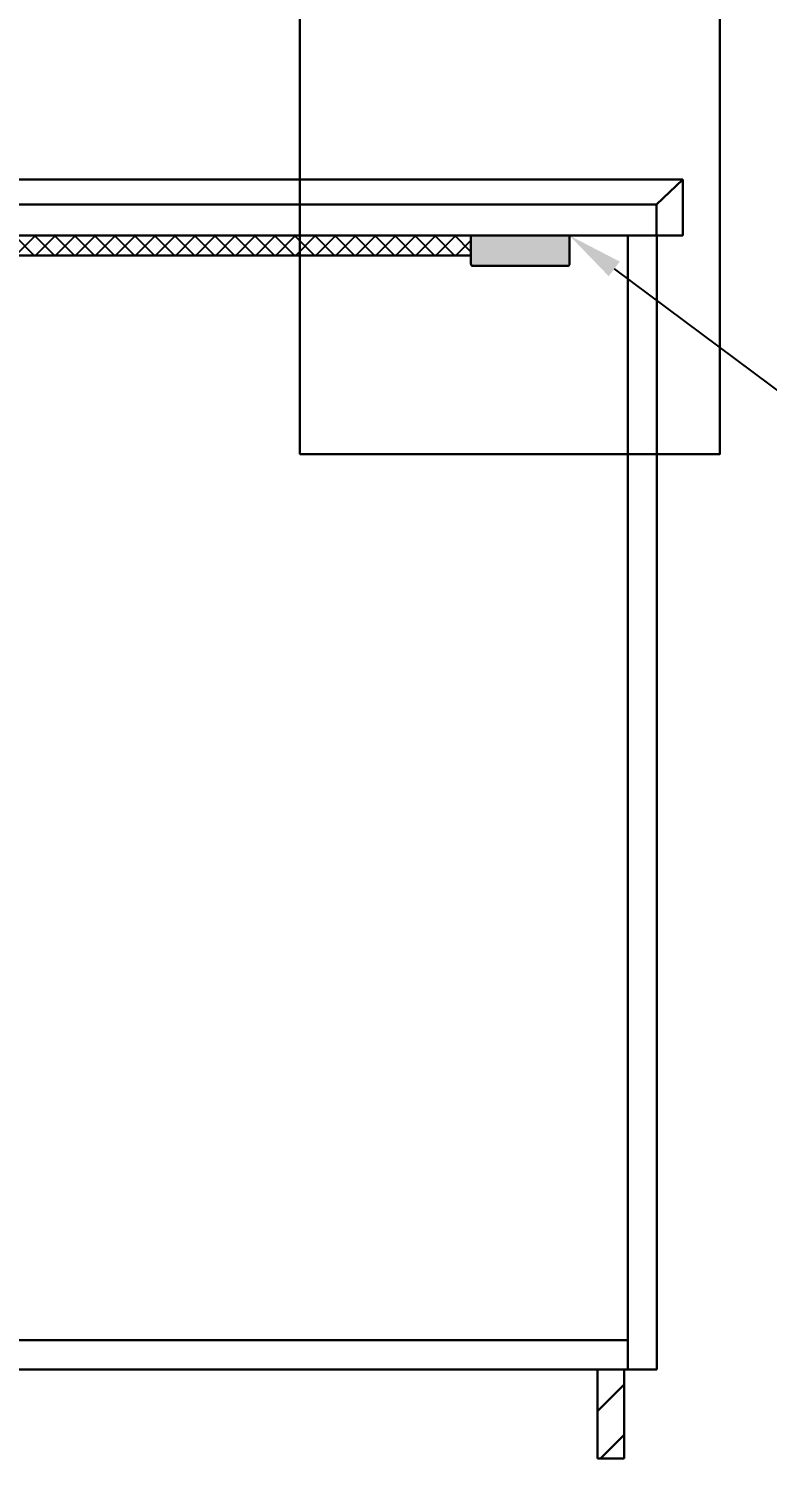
# Model space of a CAD drawing. Header units: millimetres. Extents: x -259793 to 1187961, y -549744 to 43070.
# Drawn here: x 901409 to 904724, y -23452 to -17037 of the extents above; entities that cross this region are included whole.
import ezdxf
from ezdxf import colors
from ezdxf.entities.mleader import LeaderData, LeaderLine
from ezdxf.math import Vec2, Vec3

# ---------------------------------------------------------------- set-up
doc = ezdxf.new("R2010")
doc.units = ezdxf.units.MM
doc.styles.add('ISOCPEUR', font='isocpeur.ttf', dxfattribs={"width": 0.9, "height": 350})

msp = doc.modelspace()

# ---------------------------------------------------------------- hatches: boundary and pattern name
at = {"ltscale": 7, "transparency": 33554687}
h = msp.add_hatch(dxfattribs=at)
h.set_pattern_fill('ANSI37', color=256, scale=20)
h.set_pattern_definition([(45, (837992.4, -42080.356), (-44.90128, 44.90128), []), (135, (837992.4, -42080.356), (-44.90128, -44.90128), [])])
h.paths.add_polyline_path([(902625.64952, -17966.14783), (900780.56794, -17966.14783), (900780.56794, -17986.52968), (900781.33083, -17986.52968), (900787.74013, -17988.12369), (900780.56794, -17988.12369), (900780.56794, -18008.35513), (900784.50269, -18016.54189), (900780.56794, -18016.54189), (900780.56794, -18055.37318), (902625.64952, -18055.37318)])
h.paths.add_polyline_path([(903393.97216, -17966.14783), (902625.64952, -17966.14783), (902625.64952, -18055.37318), (903393.97216, -18055.37318)])
at = {"lineweight": 100, "transparency": 33554687}
h = msp.add_hatch(color=1, dxfattribs=at)
h.dxf.hatch_style = 1
edge = h.paths.add_edge_path()
edge.add_line((903836.55068, -17966.14783), (903393.97216, -17966.14783))
edge.add_line((903393.97216, -17966.14783), (903393.97216, -17981.29177))
edge.add_line((903393.97216, -17981.29177), (903393.97216, -17987.3858))
edge.add_line((903393.97216, -17987.3858), (903393.97216, -18010.7605))
edge.add_line((903393.97216, -18010.7605), (903393.97216, -18092.4803))
edge.add_arc((903403.97216, -18092.4803), 10, 179.999999999, 270.000000001)
edge.add_line((903403.97216, -18102.4803), (903826.55068, -18102.4803))
edge.add_arc((903826.55068, -18092.4803), 10, 270, 360)
edge.add_line((903836.55068, -18092.4803), (903836.55068, -18044.31406))
edge.add_line((903836.55068, -18044.31406), (903836.55068, -17966.14783))
at = {"lineweight": 30, "transparency": 33554687}
h = msp.add_hatch(dxfattribs=at)
h.set_pattern_fill('ANSI31', color=256, scale=50)
h.set_pattern_definition([(45, (834079.08, -2197.96), (-112.2532, 112.2532), [])])
h.paths.add_polyline_path([(904081.11031, -23052.5962), (903961.98601, -23052.5962), (903961.98601, -23451.98798), (904081.11031, -23451.98798)])

# ---------------------------------------------------------------- linework, layer by layer
for p, q in [((904344.53539, -17714.2639), (899344.53539, -17714.2639)), ((904344.53539, -17966.14783), (904344.53539, -17714.2639)), ((899579.11482, -17966.14783), (904344.53539, -17966.14783)), ((900775.52467, -17966.14783), (904097.57082, -17966.14783)), ((904097.57082, -23052.5962), (904097.57082, -17966.14783)), ((904227.956, -23052.5962), (904227.956, -17966.14783)), ((900496.07115, -22922.21101), (904097.57082, -22922.21101)), ((900496.07115, -23052.5962), (904097.57082, -23052.5962)), ((903961.98601, -23052.5962), (903961.98601, -23451.98798)), ((904081.11031, -23451.98798), (904081.11031, -23052.5962)), ((904097.57082, -23052.5962), (904227.956, -23052.5962)), ((903961.98601, -23451.98798), (904081.11031, -23451.98798))]:
    msp.add_line(p, q, dxfattribs=at)
at = {"lineweight": 30, "ltscale": 100, "transparency": 33554687}
for p, q in [((904227.28624, -17826.93614), (904344.53539, -17714.2639)), ((901236.7651, -17826.93614), (904227.28624, -17826.93614)), ((904227.28624, -17826.93614), (904227.28624, -17966.14783))]:
    msp.add_line(p, q, dxfattribs=at)
at = {"color": 0, "lineweight": 30, "transparency": 33554687}
msp.add_lwpolyline([(902625.64952, -18946.03154), (904511.23875, -18946.03154), (904511.23875, -16936.55661), (902625.64952, -16936.55661)], close=True, dxfattribs=at)
at = {"lineweight": 30, "transparency": 33554687}
msp.add_lwpolyline([(900780.56794, -17966.14783), (903393.97216, -17966.14783), (903393.97216, -18055.37318), (900780.56794, -18055.37318)], close=True, dxfattribs=at)
at = {"color": 1, "lineweight": 30, "transparency": 33554687}
msp.add_lwpolyline([(903393.97216, -18034.31406), (903393.97216, -18092.4803, 0.4142135624), (903403.97216, -18102.4803), (903826.55068, -18102.4803, 0.4142135624), (903836.55068, -18092.4803), (903836.55068, -17966.14783), (903393.97216, -17966.14783), (903393.97216, -18092.4803)], format="xyb", dxfattribs=at)
for points in [[(903403.97216, -18102.4803), (903826.55068, -18102.4803)], [(903721.76129, -18102.4803), (903470.19238, -18102.4803)], [(903824.20078, -18102.4803), (903470.19238, -18102.4803)]]:
    msp.add_lwpolyline(points, dxfattribs=at)

# ---------------------------------------------------------------- leaders
at = {"transparency": 33554687}
ml = msp.add_multileader_mtext('Standard', dxfattribs=at)
ml.set_content('{\\W1;Крепление извещателя осуществляется \\Pчетырьмя саморезами к обратной \\Pповерхности стойки}', color=256, style='ISOCPEUR')
ml.set_leader_properties()
ml.build(insert=Vec2(0, 0))
ml.multileader.update_dxf_attribs({"dogleg_length": 80, "arrow_head_size": 250})
ctx = ml.context
ctx.base_point, ctx.char_height, ctx.arrow_head_size, ctx.landing_gap_size, ctx.plane_origin = Vec3(901982.3992, -15406.40485), 250, 250, 20, Vec3(898968.25727, -10798.10906)
notes = []
notes.append((ctx, [(0, (1, 1, 0), (901902.3992, -15406.40485), (1, 0), 80, [(1, [(899056.78205, -10936.23321), (897838.31489, -10936.23321)], 0, [])])]))
ctx.mtext.insert, ctx.mtext.flow_direction = Vec3(902002.3992, -15243.90485), 5
ml = msp.add_multileader_mtext('Standard', dxfattribs=at)
ml.set_content('{\\W1;извещатель охранный ручной ИО 101-7 "Астра-321}', color=256, style='ISOCPEUR')
ml.set_leader_properties()
ml.build(insert=Vec2(0, 0))
ml.multileader.update_dxf_attribs({"dogleg_length": 80, "arrow_head_size": 250})
ctx = ml.context
ctx.base_point, ctx.char_height, ctx.arrow_head_size, ctx.landing_gap_size, ctx.plane_origin = Vec3(904896.95793, -18696.88952), 250, 250, 20, Vec3(903836.55068, -19639.69672)
notes.append((ctx, [(0, (1, 1, 0), (904816.95793, -18696.88952), (1, 0), 80, [(0, [(903836.55068, -17966.14783)], 0, [])])]))
ctx.mtext.insert, ctx.mtext.width, ctx.mtext.flow_direction = Vec3(904916.95793, -18534.38952), 3828.6082859, 5
for ctx, leaders in notes:
    for number, flags, end, landing, length, lines in leaders:
        leader = LeaderData()
        leader.index, (leader.has_last_leader_line, leader.has_dogleg_vector, leader.attachment_direction) = number, flags
        leader.last_leader_point, leader.dogleg_vector, leader.dogleg_length = Vec3(end), Vec3(landing), length
        for number, points, colour, breaks in lines:
            line = LeaderLine()
            line.index, line.vertices, line.color, line.breaks = number, Vec3.list(points), colors.encode_raw_color(colour), breaks
            leader.lines.append(line)
        ctx.leaders.append(leader)

doc.saveas('drawing.dxf')
